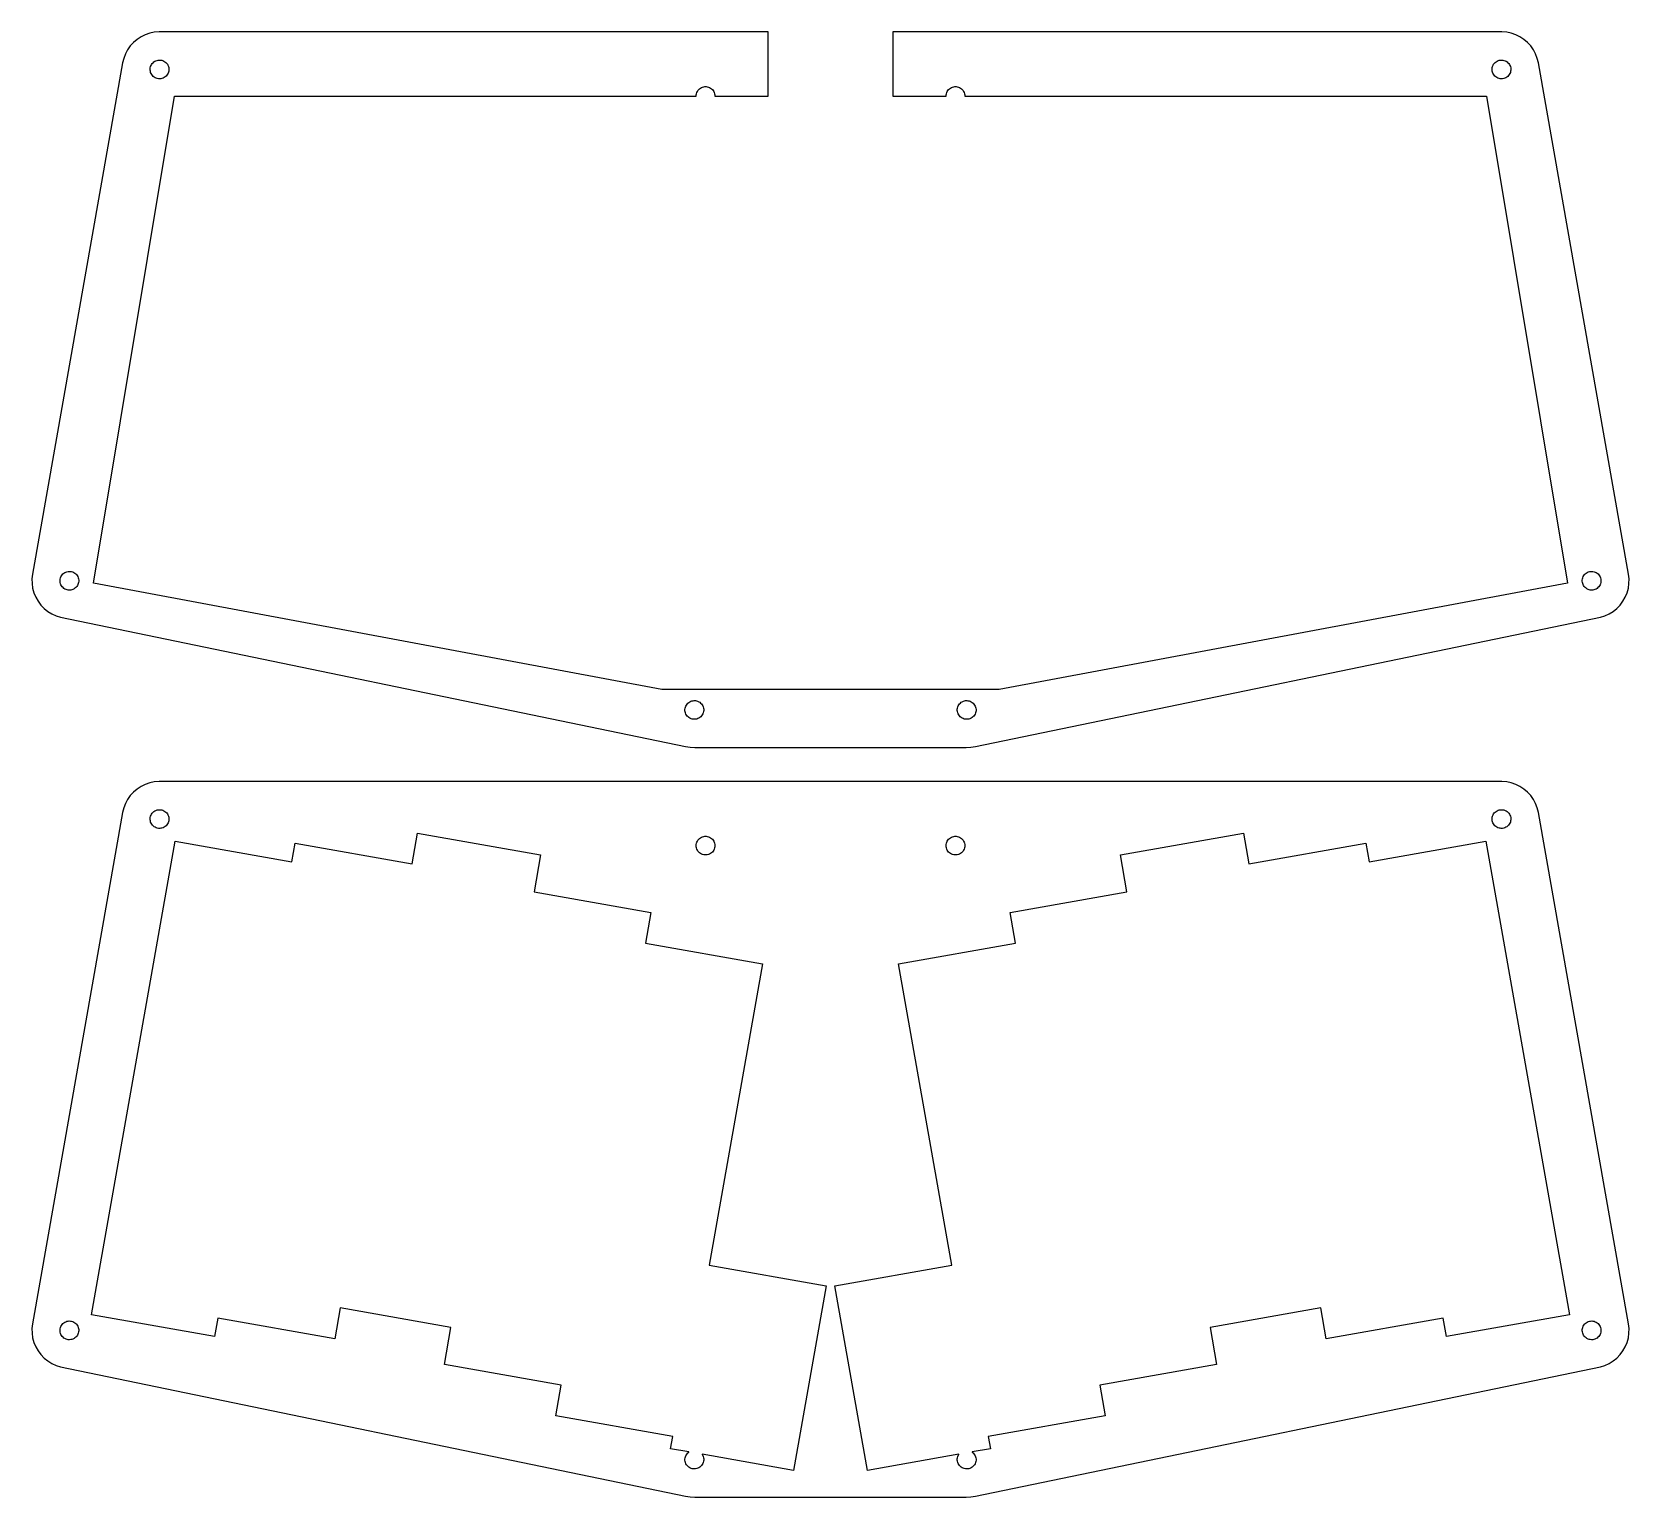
# Model space of a CAD drawing. Header units: metres. Extents: x -138 to 408, y -75 to 228.
# Drawn here: x 152.2 to 407.8, y -6.3 to 228.3 of the extents above; entities that cross this region are included whole.
import ezdxf

# ---------------------------------------------------------------- set-up
doc = ezdxf.new("R2010")
doc.units = ezdxf.units.M

msp = doc.modelspace()

# ---------------------------------------------------------------- linework, layer by layer
for p, q in [((170.308, 227.803), (169.63, 227.473)), ((171.021, 228.046), (170.308, 227.803)), ((171.759, 228.198), (171.021, 228.046)), ((172.51, 228.256), (171.759, 228.198)), ((270, 228.256), (172.51, 228.256)), ((270, 218), (270, 228.256)), ((387.49, 228.256), (290, 228.256)), ((290, 228.256), (290, 218)), ((388.241, 228.198), (387.49, 228.256)), ((388.979, 228.046), (388.241, 228.198)), ((389.692, 227.803), (388.979, 228.046)), ((390.37, 227.473), (389.692, 227.803)), ((167.484, 225.4), (167.13, 224.735)), ((167.918, 226.016), (167.484, 225.4)), ((168.426, 226.572), (167.918, 226.016)), ((169, 227.061), (168.426, 226.572)), ((169.63, 227.473), (169, 227.061)), ((391, 227.061), (390.37, 227.473)), ((391.574, 226.572), (391, 227.061)), ((392.082, 226.016), (391.574, 226.572)), ((392.516, 225.4), (392.082, 226.016)), ((392.87, 224.735), (392.516, 225.4)), ((166.685, 223.298), (152.253, 141.447)), ((166.862, 224.03), (166.685, 223.298)), ((167.13, 224.735), (166.862, 224.03)), ((171.096, 222.329), (171.117, 222.517)), ((171.117, 222.517), (171.161, 222.7)), ((171.161, 222.7), (171.228, 222.876)), ((171.228, 222.876), (171.316, 223.042)), ((171.316, 223.042), (171.425, 223.196)), ((171.425, 223.196), (171.552, 223.335)), ((171.552, 223.335), (171.696, 223.457)), ((171.696, 223.457), (171.853, 223.56)), ((171.853, 223.56), (172.022, 223.643)), ((172.022, 223.643), (172.201, 223.704)), ((172.201, 223.704), (172.385, 223.742)), ((172.385, 223.742), (172.573, 223.756)), ((172.573, 223.756), (172.761, 223.747)), ((172.761, 223.747), (172.947, 223.714)), ((172.947, 223.714), (173.127, 223.658)), ((173.127, 223.658), (173.298, 223.581)), ((173.298, 223.581), (173.459, 223.482)), ((173.459, 223.482), (173.606, 223.364)), ((173.606, 223.364), (173.736, 223.228)), ((173.736, 223.228), (173.849, 223.077)), ((173.849, 223.077), (173.942, 222.914)), ((173.942, 222.914), (174.014, 222.74)), ((174.014, 222.74), (174.063, 222.558)), ((174.063, 222.558), (174.09, 222.371)), ((385.91, 222.371), (385.937, 222.558)), ((385.937, 222.558), (385.986, 222.74)), ((385.986, 222.74), (386.058, 222.914)), ((386.058, 222.914), (386.151, 223.077)), ((386.151, 223.077), (386.264, 223.228)), ((386.264, 223.228), (386.394, 223.364)), ((386.394, 223.364), (386.541, 223.482)), ((386.541, 223.482), (386.702, 223.581)), ((386.702, 223.581), (386.873, 223.658)), ((386.873, 223.658), (387.053, 223.714)), ((387.053, 223.714), (387.239, 223.747)), ((387.239, 223.747), (387.427, 223.756)), ((387.427, 223.756), (387.615, 223.742)), ((387.615, 223.742), (387.799, 223.704)), ((387.799, 223.704), (387.978, 223.643)), ((387.978, 223.643), (388.147, 223.56)), ((388.147, 223.56), (388.304, 223.457)), ((388.304, 223.457), (388.448, 223.335)), ((388.448, 223.335), (388.575, 223.196)), ((388.575, 223.196), (388.684, 223.042)), ((388.684, 223.042), (388.772, 222.876)), ((388.772, 222.876), (388.839, 222.7)), ((388.839, 222.7), (388.883, 222.517)), ((388.883, 222.517), (388.904, 222.329)), ((393.138, 224.03), (392.87, 224.735)), ((393.315, 223.298), (393.138, 224.03)), ((407.747, 141.447), (393.315, 223.298)), ((171.099, 222.141), (171.096, 222.329)), ((171.125, 221.955), (171.099, 222.141)), ((171.174, 221.773), (171.125, 221.955)), ((171.246, 221.599), (171.174, 221.773)), ((171.339, 221.435), (171.246, 221.599)), ((171.452, 221.284), (171.339, 221.435)), ((171.583, 221.148), (171.452, 221.284)), ((171.729, 221.03), (171.583, 221.148)), ((171.89, 220.932), (171.729, 221.03)), ((172.061, 220.854), (171.89, 220.932)), ((172.241, 220.798), (172.061, 220.854)), ((172.427, 220.766), (172.241, 220.798)), ((172.615, 220.756), (172.427, 220.766)), ((172.803, 220.771), (172.615, 220.756)), ((172.987, 220.809), (172.803, 220.771)), ((173.166, 220.869), (172.987, 220.809)), ((173.335, 220.952), (173.166, 220.869)), ((173.493, 221.055), (173.335, 220.952)), ((173.636, 221.177), (173.493, 221.055)), ((173.763, 221.316), (173.636, 221.177)), ((173.872, 221.47), (173.763, 221.316)), ((173.96, 221.637), (173.872, 221.47)), ((174.027, 221.813), (173.96, 221.637)), ((174.071, 221.996), (174.027, 221.813)), ((174.092, 222.183), (174.071, 221.996)), ((174.09, 222.371), (174.092, 222.183)), ((385.908, 222.183), (385.91, 222.371)), ((385.929, 221.996), (385.908, 222.183)), ((385.973, 221.813), (385.929, 221.996)), ((386.04, 221.637), (385.973, 221.813)), ((386.128, 221.47), (386.04, 221.637)), ((386.237, 221.316), (386.128, 221.47)), ((386.364, 221.177), (386.237, 221.316)), ((386.507, 221.055), (386.364, 221.177)), ((386.665, 220.952), (386.507, 221.055)), ((386.834, 220.869), (386.665, 220.952)), ((387.013, 220.809), (386.834, 220.869)), ((387.197, 220.771), (387.013, 220.809)), ((387.385, 220.756), (387.197, 220.771)), ((387.573, 220.766), (387.385, 220.756)), ((387.759, 220.798), (387.573, 220.766)), ((387.939, 220.854), (387.759, 220.798)), ((388.11, 220.932), (387.939, 220.854)), ((388.271, 221.03), (388.11, 220.932)), ((388.417, 221.148), (388.271, 221.03)), ((388.548, 221.284), (388.417, 221.148)), ((388.661, 221.435), (388.548, 221.284)), ((388.754, 221.599), (388.661, 221.435)), ((388.826, 221.773), (388.754, 221.599)), ((388.875, 221.955), (388.826, 221.773)), ((388.901, 222.141), (388.875, 221.955)), ((388.904, 222.329), (388.901, 222.141)), ((162, 140), (175, 218)), ((175, 218), (258.5, 218)), ((258.5, 218), (258.512, 218.188)), ((258.512, 218.188), (258.547, 218.373)), ((258.547, 218.373), (258.605, 218.552)), ((258.605, 218.552), (258.686, 218.723)), ((258.686, 218.723), (258.786, 218.882)), ((258.786, 218.882), (258.907, 219.027)), ((258.907, 219.027), (259.044, 219.156)), ((259.044, 219.156), (259.196, 219.266)), ((259.196, 219.266), (259.361, 219.357)), ((259.361, 219.357), (259.536, 219.427)), ((259.536, 219.427), (259.719, 219.473)), ((259.719, 219.473), (259.906, 219.497)), ((259.906, 219.497), (260.094, 219.497)), ((260.094, 219.497), (260.281, 219.473)), ((260.281, 219.473), (260.464, 219.427)), ((260.464, 219.427), (260.639, 219.357)), ((260.639, 219.357), (260.804, 219.266)), ((260.804, 219.266), (260.956, 219.156)), ((260.956, 219.156), (261.093, 219.027)), ((261.093, 219.027), (261.214, 218.882)), ((261.214, 218.882), (261.314, 218.723)), ((261.314, 218.723), (261.395, 218.552)), ((261.395, 218.552), (261.453, 218.373)), ((261.453, 218.373), (261.488, 218.188)), ((261.488, 218.188), (261.5, 218)), ((261.5, 218), (270, 218)), ((290, 218), (298.5, 218)), ((298.5, 218), (298.512, 218.188)), ((298.512, 218.188), (298.547, 218.373)), ((298.547, 218.373), (298.605, 218.552)), ((298.605, 218.552), (298.686, 218.723)), ((298.686, 218.723), (298.786, 218.882)), ((298.786, 218.882), (298.907, 219.027)), ((298.907, 219.027), (299.044, 219.156)), ((299.044, 219.156), (299.196, 219.266)), ((299.196, 219.266), (299.361, 219.357)), ((299.361, 219.357), (299.536, 219.427)), ((299.536, 219.427), (299.719, 219.473)), ((299.719, 219.473), (299.906, 219.497)), ((299.906, 219.497), (300.094, 219.497)), ((300.094, 219.497), (300.281, 219.473)), ((300.281, 219.473), (300.464, 219.427)), ((300.464, 219.427), (300.639, 219.357)), ((300.639, 219.357), (300.804, 219.266)), ((300.804, 219.266), (300.956, 219.156)), ((300.956, 219.156), (301.093, 219.027)), ((301.093, 219.027), (301.214, 218.882)), ((301.214, 218.882), (301.314, 218.723)), ((301.314, 218.723), (301.395, 218.552)), ((301.395, 218.552), (301.453, 218.373)), ((301.453, 218.373), (301.488, 218.188)), ((301.488, 218.188), (301.5, 218)), ((301.5, 218), (385, 218)), ((385, 218), (398, 140)), ((152.253, 141.447), (152.169, 140.698)), ((152.169, 140.698), (152.179, 139.945)), ((156.663, 140.478), (156.684, 140.665)), ((156.684, 140.665), (156.729, 140.848)), ((156.729, 140.848), (156.795, 141.025)), ((156.795, 141.025), (156.884, 141.191)), ((156.884, 141.191), (156.993, 141.345)), ((156.993, 141.345), (157.12, 141.484)), ((157.12, 141.484), (157.263, 141.606)), ((157.263, 141.606), (157.421, 141.709)), ((157.421, 141.709), (157.59, 141.792)), ((157.59, 141.792), (157.768, 141.852)), ((157.768, 141.852), (157.953, 141.89)), ((157.953, 141.89), (158.141, 141.905)), ((158.141, 141.905), (158.329, 141.896)), ((158.329, 141.896), (158.514, 141.863)), ((158.514, 141.863), (158.694, 141.807)), ((158.694, 141.807), (158.866, 141.729)), ((158.866, 141.729), (159.026, 141.631)), ((159.026, 141.631), (159.173, 141.513)), ((159.173, 141.513), (159.304, 141.377)), ((159.304, 141.377), (159.417, 141.226)), ((159.417, 141.226), (159.51, 141.062)), ((159.51, 141.062), (159.581, 140.888)), ((159.581, 140.888), (159.631, 140.707)), ((159.631, 140.707), (159.657, 140.52)), ((400.343, 140.52), (400.369, 140.707)), ((400.369, 140.707), (400.419, 140.888)), ((400.419, 140.888), (400.49, 141.062)), ((400.49, 141.062), (400.583, 141.226)), ((400.583, 141.226), (400.696, 141.377)), ((400.696, 141.377), (400.827, 141.513)), ((400.827, 141.513), (400.974, 141.631)), ((400.974, 141.631), (401.134, 141.729)), ((401.134, 141.729), (401.306, 141.807)), ((401.306, 141.807), (401.486, 141.863)), ((401.486, 141.863), (401.671, 141.896)), ((401.671, 141.896), (401.859, 141.905)), ((401.859, 141.905), (402.047, 141.89)), ((402.047, 141.89), (402.232, 141.852)), ((402.232, 141.852), (402.41, 141.792)), ((402.41, 141.792), (402.579, 141.709)), ((402.579, 141.709), (402.737, 141.606)), ((402.737, 141.606), (402.88, 141.484)), ((402.88, 141.484), (403.007, 141.345)), ((403.007, 141.345), (403.116, 141.191)), ((403.116, 141.191), (403.205, 141.025)), ((403.205, 141.025), (403.271, 140.848)), ((403.271, 140.848), (403.316, 140.665)), ((403.316, 140.665), (403.337, 140.478)), ((407.831, 140.698), (407.747, 141.447)), ((407.821, 139.945), (407.831, 140.698)), ((152.179, 139.945), (152.284, 139.198)), ((152.284, 139.198), (152.482, 138.471)), ((152.482, 138.471), (152.769, 137.775)), ((156.666, 140.29), (156.663, 140.478)), ((156.692, 140.103), (156.666, 140.29)), ((156.742, 139.922), (156.692, 140.103)), ((156.813, 139.747), (156.742, 139.922)), ((156.906, 139.584), (156.813, 139.747)), ((157.019, 139.433), (156.906, 139.584)), ((157.15, 139.297), (157.019, 139.433)), ((157.297, 139.179), (157.15, 139.297)), ((157.457, 139.08), (157.297, 139.179)), ((157.629, 139.003), (157.457, 139.08)), ((157.809, 138.947), (157.629, 139.003)), ((157.994, 138.914), (157.809, 138.947)), ((158.182, 138.905), (157.994, 138.914)), ((158.37, 138.92), (158.182, 138.905)), ((158.555, 138.957), (158.37, 138.92)), ((158.733, 139.018), (158.555, 138.957)), ((158.902, 139.101), (158.733, 139.018)), ((159.06, 139.204), (158.902, 139.101)), ((159.204, 139.326), (159.06, 139.204)), ((159.331, 139.465), (159.204, 139.326)), ((159.439, 139.619), (159.331, 139.465)), ((159.528, 139.785), (159.439, 139.619)), ((159.594, 139.961), (159.528, 139.785)), ((159.639, 140.144), (159.594, 139.961)), ((159.66, 140.332), (159.639, 140.144)), ((159.657, 140.52), (159.66, 140.332)), ((253, 123), (162, 140)), ((398, 140), (307, 123)), ((400.34, 140.332), (400.343, 140.52)), ((400.361, 140.144), (400.34, 140.332)), ((400.406, 139.961), (400.361, 140.144)), ((400.472, 139.785), (400.406, 139.961)), ((400.561, 139.619), (400.472, 139.785)), ((400.669, 139.465), (400.561, 139.619)), ((400.796, 139.326), (400.669, 139.465)), ((400.94, 139.204), (400.796, 139.326)), ((401.098, 139.101), (400.94, 139.204)), ((401.267, 139.018), (401.098, 139.101)), ((401.445, 138.957), (401.267, 139.018)), ((401.63, 138.92), (401.445, 138.957)), ((401.818, 138.905), (401.63, 138.92)), ((402.006, 138.914), (401.818, 138.905)), ((402.191, 138.947), (402.006, 138.914)), ((402.371, 139.003), (402.191, 138.947)), ((402.543, 139.08), (402.371, 139.003)), ((402.703, 139.179), (402.543, 139.08)), ((402.85, 139.297), (402.703, 139.179)), ((402.981, 139.433), (402.85, 139.297)), ((403.094, 139.584), (402.981, 139.433)), ((403.187, 139.747), (403.094, 139.584)), ((403.258, 139.922), (403.187, 139.747)), ((403.308, 140.103), (403.258, 139.922)), ((403.334, 140.29), (403.308, 140.103)), ((403.337, 140.478), (403.334, 140.29)), ((407.231, 137.775), (407.518, 138.471)), ((407.518, 138.471), (407.716, 139.198)), ((407.716, 139.198), (407.821, 139.945)), ((152.769, 137.775), (153.141, 137.12)), ((153.141, 137.12), (153.592, 136.516)), ((153.592, 136.516), (154.116, 135.974)), ((154.116, 135.974), (154.703, 135.502)), ((154.703, 135.502), (155.345, 135.107)), ((404.655, 135.107), (405.297, 135.502)), ((405.297, 135.502), (405.884, 135.974)), ((405.884, 135.974), (406.408, 136.516)), ((406.408, 136.516), (406.859, 137.12)), ((406.859, 137.12), (407.231, 137.775)), ((155.345, 135.107), (156.031, 134.796)), ((156.031, 134.796), (156.751, 134.573)), ((156.751, 134.573), (256.792, 113.887)), ((303.208, 113.887), (403.249, 134.573)), ((403.249, 134.573), (403.969, 134.796)), ((403.969, 134.796), (404.655, 135.107)), ((307, 123), (253, 123)), ((256.726, 119.979), (256.77, 120.162)), ((256.77, 120.162), (256.837, 120.338)), ((256.837, 120.338), (256.926, 120.505)), ((256.926, 120.505), (257.034, 120.658)), ((257.034, 120.658), (257.161, 120.798)), ((257.161, 120.798), (257.305, 120.92)), ((257.305, 120.92), (257.462, 121.023)), ((257.462, 121.023), (257.632, 121.105)), ((257.632, 121.105), (257.81, 121.166)), ((257.81, 121.166), (257.994, 121.204)), ((257.994, 121.204), (258.182, 121.218)), ((258.182, 121.218), (258.37, 121.209)), ((258.37, 121.209), (258.556, 121.177)), ((258.556, 121.177), (258.736, 121.121)), ((258.736, 121.121), (258.907, 121.043)), ((258.907, 121.043), (259.068, 120.944)), ((259.068, 120.944), (259.215, 120.826)), ((259.215, 120.826), (259.345, 120.691)), ((259.345, 120.691), (259.458, 120.54)), ((259.458, 120.54), (259.551, 120.376)), ((259.551, 120.376), (259.623, 120.202)), ((259.623, 120.202), (259.673, 120.02)), ((300.327, 120.02), (300.377, 120.202)), ((300.377, 120.202), (300.449, 120.376)), ((300.449, 120.376), (300.542, 120.54)), ((300.542, 120.54), (300.655, 120.691)), ((300.655, 120.691), (300.785, 120.826)), ((300.785, 120.826), (300.932, 120.944)), ((300.932, 120.944), (301.093, 121.043)), ((301.093, 121.043), (301.264, 121.121)), ((301.264, 121.121), (301.444, 121.177)), ((301.444, 121.177), (301.63, 121.209)), ((301.63, 121.209), (301.818, 121.218)), ((301.818, 121.218), (302.006, 121.204)), ((302.006, 121.204), (302.19, 121.166)), ((302.19, 121.166), (302.368, 121.105)), ((302.368, 121.105), (302.538, 121.023)), ((302.538, 121.023), (302.695, 120.92)), ((302.695, 120.92), (302.839, 120.798)), ((302.839, 120.798), (302.966, 120.658)), ((302.966, 120.658), (303.074, 120.505)), ((303.074, 120.505), (303.163, 120.338)), ((303.163, 120.338), (303.23, 120.162)), ((303.23, 120.162), (303.274, 119.979)), ((256.705, 119.792), (256.726, 119.979)), ((256.708, 119.604), (256.705, 119.792)), ((256.734, 119.417), (256.708, 119.604)), ((256.783, 119.235), (256.734, 119.417)), ((256.855, 119.061), (256.783, 119.235)), ((256.948, 118.897), (256.855, 119.061)), ((257.061, 118.746), (256.948, 118.897)), ((257.192, 118.611), (257.061, 118.746)), ((257.339, 118.493), (257.192, 118.611)), ((257.499, 118.394), (257.339, 118.493)), ((257.671, 118.316), (257.499, 118.394)), ((257.85, 118.261), (257.671, 118.316)), ((258.036, 118.228), (257.85, 118.261)), ((258.224, 118.219), (258.036, 118.228)), ((258.412, 118.233), (258.224, 118.219)), ((258.596, 118.271), (258.412, 118.233)), ((258.775, 118.332), (258.596, 118.271)), ((258.944, 118.414), (258.775, 118.332)), ((259.102, 118.518), (258.944, 118.414)), ((259.245, 118.64), (259.102, 118.518)), ((259.372, 118.779), (259.245, 118.64)), ((259.481, 118.933), (259.372, 118.779)), ((259.569, 119.099), (259.481, 118.933)), ((259.636, 119.275), (259.569, 119.099)), ((259.68, 119.458), (259.636, 119.275)), ((259.673, 120.02), (259.699, 119.834)), ((259.701, 119.645), (259.68, 119.458)), ((259.699, 119.834), (259.701, 119.645)), ((300.299, 119.645), (300.301, 119.834)), ((300.32, 119.458), (300.299, 119.645)), ((300.301, 119.834), (300.327, 120.02)), ((300.364, 119.275), (300.32, 119.458)), ((300.431, 119.099), (300.364, 119.275)), ((300.519, 118.933), (300.431, 119.099)), ((300.628, 118.779), (300.519, 118.933)), ((300.755, 118.64), (300.628, 118.779)), ((300.898, 118.518), (300.755, 118.64)), ((301.056, 118.414), (300.898, 118.518)), ((301.225, 118.332), (301.056, 118.414)), ((301.404, 118.271), (301.225, 118.332)), ((301.588, 118.233), (301.404, 118.271)), ((301.776, 118.219), (301.588, 118.233)), ((301.964, 118.228), (301.776, 118.219)), ((302.15, 118.261), (301.964, 118.228)), ((302.329, 118.316), (302.15, 118.261)), ((302.501, 118.394), (302.329, 118.316)), ((302.661, 118.493), (302.501, 118.394)), ((302.808, 118.611), (302.661, 118.493)), ((302.939, 118.746), (302.808, 118.611)), ((303.052, 118.897), (302.939, 118.746)), ((303.145, 119.061), (303.052, 118.897)), ((303.217, 119.235), (303.145, 119.061)), ((303.266, 119.417), (303.217, 119.235)), ((303.292, 119.604), (303.266, 119.417)), ((303.274, 119.979), (303.295, 119.792)), ((303.295, 119.792), (303.292, 119.604)), ((256.792, 113.887), (257.534, 113.756)), ((257.534, 113.756), (258.287, 113.719)), ((258.287, 113.719), (301.713, 113.719)), ((301.713, 113.719), (302.466, 113.756)), ((302.466, 113.756), (303.208, 113.887)), ((169.63, 107.473), (169, 107.061)), ((170.308, 107.803), (169.63, 107.473)), ((171.021, 108.046), (170.308, 107.803)), ((171.759, 108.198), (171.021, 108.046)), ((172.51, 108.256), (171.759, 108.198)), ((387.49, 108.256), (172.51, 108.256)), ((388.241, 108.198), (387.49, 108.256)), ((388.979, 108.046), (388.241, 108.198)), ((389.692, 107.803), (388.979, 108.046)), ((390.37, 107.473), (389.692, 107.803)), ((391, 107.061), (390.37, 107.473)), ((167.484, 105.4), (167.13, 104.735)), ((167.918, 106.016), (167.484, 105.4)), ((168.426, 106.572), (167.918, 106.016)), ((169, 107.061), (168.426, 106.572)), ((391.574, 106.572), (391, 107.061)), ((392.082, 106.016), (391.574, 106.572)), ((392.516, 105.4), (392.082, 106.016)), ((392.87, 104.735), (392.516, 105.4)), ((166.685, 103.298), (152.253, 21.4468)), ((166.862, 104.03), (166.685, 103.298)), ((167.13, 104.735), (166.862, 104.03)), ((171.096, 102.329), (171.117, 102.517)), ((171.099, 102.141), (171.096, 102.329)), ((171.117, 102.517), (171.161, 102.7)), ((171.161, 102.7), (171.228, 102.876)), ((171.228, 102.876), (171.316, 103.042)), ((171.316, 103.042), (171.425, 103.196)), ((171.425, 103.196), (171.552, 103.335)), ((171.552, 103.335), (171.696, 103.457)), ((171.696, 103.457), (171.853, 103.56)), ((171.853, 103.56), (172.022, 103.643)), ((172.022, 103.643), (172.201, 103.704)), ((172.201, 103.704), (172.385, 103.742)), ((172.385, 103.742), (172.573, 103.756)), ((172.573, 103.756), (172.761, 103.747)), ((172.761, 103.747), (172.947, 103.714)), ((172.947, 103.714), (173.127, 103.658)), ((173.127, 103.658), (173.298, 103.581)), ((173.298, 103.581), (173.459, 103.482)), ((173.459, 103.482), (173.606, 103.364)), ((173.606, 103.364), (173.736, 103.228)), ((173.736, 103.228), (173.849, 103.077)), ((173.849, 103.077), (173.942, 102.914)), ((173.942, 102.914), (174.014, 102.74)), ((174.014, 102.74), (174.063, 102.558)), ((174.063, 102.558), (174.09, 102.371)), ((174.09, 102.371), (174.092, 102.183)), ((385.908, 102.183), (385.91, 102.371)), ((385.91, 102.371), (385.937, 102.558)), ((385.937, 102.558), (385.986, 102.74)), ((385.986, 102.74), (386.058, 102.914)), ((386.058, 102.914), (386.151, 103.077)), ((386.151, 103.077), (386.264, 103.228)), ((386.264, 103.228), (386.394, 103.364)), ((386.394, 103.364), (386.541, 103.482)), ((386.541, 103.482), (386.702, 103.581)), ((386.702, 103.581), (386.873, 103.658)), ((386.873, 103.658), (387.053, 103.714)), ((387.053, 103.714), (387.239, 103.747)), ((387.239, 103.747), (387.427, 103.756)), ((387.427, 103.756), (387.615, 103.742)), ((387.615, 103.742), (387.799, 103.704)), ((387.799, 103.704), (387.978, 103.643)), ((387.978, 103.643), (388.147, 103.56)), ((388.147, 103.56), (388.304, 103.457)), ((388.304, 103.457), (388.448, 103.335)), ((388.448, 103.335), (388.575, 103.196)), ((388.575, 103.196), (388.684, 103.042)), ((388.684, 103.042), (388.772, 102.876)), ((388.772, 102.876), (388.839, 102.7)), ((388.839, 102.7), (388.883, 102.517)), ((388.883, 102.517), (388.904, 102.329)), ((388.904, 102.329), (388.901, 102.141)), ((393.138, 104.03), (392.87, 104.735)), ((393.315, 103.298), (393.138, 104.03)), ((407.747, 21.4468), (393.315, 103.298)), ((171.125, 101.955), (171.099, 102.141)), ((171.174, 101.773), (171.125, 101.955)), ((171.246, 101.599), (171.174, 101.773)), ((171.339, 101.435), (171.246, 101.599)), ((171.452, 101.284), (171.339, 101.435)), ((171.583, 101.148), (171.452, 101.284)), ((171.729, 101.03), (171.583, 101.148)), ((171.89, 100.932), (171.729, 101.03)), ((172.061, 100.854), (171.89, 100.932)), ((172.241, 100.798), (172.061, 100.854)), ((172.427, 100.766), (172.241, 100.798)), ((172.615, 100.756), (172.427, 100.766)), ((172.803, 100.771), (172.615, 100.756)), ((172.987, 100.809), (172.803, 100.771)), ((173.166, 100.869), (172.987, 100.809)), ((173.335, 100.952), (173.166, 100.869)), ((173.493, 101.055), (173.335, 100.952)), ((173.636, 101.177), (173.493, 101.055)), ((173.763, 101.316), (173.636, 101.177)), ((173.872, 101.47), (173.763, 101.316)), ((173.96, 101.637), (173.872, 101.47)), ((174.027, 101.813), (173.96, 101.637)), ((174.071, 101.996), (174.027, 101.813)), ((174.092, 102.183), (174.071, 101.996)), ((213.017, 95.0706), (213.886, 99.9946)), ((213.886, 99.9946), (233.582, 96.5217)), ((326.418, 96.5217), (346.114, 99.9946)), ((346.114, 99.9946), (346.983, 95.0706)), ((385.929, 101.996), (385.908, 102.183)), ((385.973, 101.813), (385.929, 101.996)), ((386.04, 101.637), (385.973, 101.813)), ((386.128, 101.47), (386.04, 101.637)), ((386.237, 101.316), (386.128, 101.47)), ((386.364, 101.177), (386.237, 101.316)), ((386.507, 101.055), (386.364, 101.177)), ((386.665, 100.952), (386.507, 101.055)), ((386.834, 100.869), (386.665, 100.952)), ((387.013, 100.809), (386.834, 100.869)), ((387.197, 100.771), (387.013, 100.809)), ((387.385, 100.756), (387.197, 100.771)), ((387.573, 100.766), (387.385, 100.756)), ((387.759, 100.798), (387.573, 100.766)), ((387.939, 100.854), (387.759, 100.798)), ((388.11, 100.932), (387.939, 100.854)), ((388.271, 101.03), (388.11, 100.932)), ((388.417, 101.148), (388.271, 101.03)), ((388.548, 101.284), (388.417, 101.148)), ((388.661, 101.435), (388.548, 101.284)), ((388.754, 101.599), (388.661, 101.435)), ((388.826, 101.773), (388.754, 101.599)), ((388.875, 101.955), (388.826, 101.773)), ((388.901, 102.141), (388.875, 101.955)), ((161.703, 22.8846), (175.074, 98.7148)), ((175.074, 98.7148), (193.785, 95.4155)), ((193.785, 95.4155), (194.306, 98.3699)), ((194.306, 98.3699), (213.017, 95.0706)), ((258.5, 98), (258.512, 98.188)), ((258.512, 97.812), (258.5, 98)), ((258.512, 98.188), (258.547, 98.373)), ((258.547, 97.627), (258.512, 97.812)), ((258.547, 98.373), (258.605, 98.5522)), ((258.605, 97.4478), (258.547, 97.627)), ((258.605, 98.5522), (258.686, 98.7226)), ((258.686, 97.2774), (258.605, 97.4478)), ((258.686, 98.7226), (258.786, 98.8817)), ((258.786, 97.1183), (258.686, 97.2774)), ((258.786, 98.8817), (258.907, 99.0268)), ((258.907, 99.0268), (259.044, 99.1558)), ((259.044, 99.1558), (259.196, 99.2665)), ((259.196, 99.2665), (259.361, 99.3572)), ((259.361, 99.3572), (259.536, 99.4266)), ((259.536, 99.4266), (259.719, 99.4734)), ((259.719, 99.4734), (259.906, 99.497)), ((259.906, 99.497), (260.094, 99.497)), ((260.094, 99.497), (260.281, 99.4734)), ((260.281, 99.4734), (260.464, 99.4266)), ((260.464, 99.4266), (260.639, 99.3572)), ((260.639, 99.3572), (260.804, 99.2665)), ((260.804, 99.2665), (260.956, 99.1558)), ((260.956, 99.1558), (261.093, 99.0268)), ((261.093, 99.0268), (261.214, 98.8817)), ((261.214, 98.8817), (261.314, 98.7226)), ((261.314, 97.2774), (261.214, 97.1183)), ((261.314, 98.7226), (261.395, 98.5522)), ((261.395, 97.4478), (261.314, 97.2774)), ((261.395, 98.5522), (261.453, 98.373)), ((261.453, 97.627), (261.395, 97.4478)), ((261.453, 98.373), (261.488, 98.188)), ((261.488, 97.812), (261.453, 97.627)), ((261.488, 98.188), (261.5, 98)), ((261.5, 98), (261.488, 97.812)), ((298.5, 98), (298.512, 98.188)), ((298.512, 97.812), (298.5, 98)), ((298.512, 98.188), (298.547, 98.373)), ((298.547, 97.627), (298.512, 97.812)), ((298.547, 98.373), (298.605, 98.5522)), ((298.605, 97.4478), (298.547, 97.627)), ((298.605, 98.5522), (298.686, 98.7226)), ((298.686, 97.2774), (298.605, 97.4478)), ((298.686, 98.7226), (298.786, 98.8817)), ((298.786, 97.1183), (298.686, 97.2774)), ((298.786, 98.8817), (298.907, 99.0268)), ((298.907, 99.0268), (299.044, 99.1558)), ((299.044, 99.1558), (299.196, 99.2665)), ((299.196, 99.2665), (299.361, 99.3572)), ((299.361, 99.3572), (299.536, 99.4266)), ((299.536, 99.4266), (299.719, 99.4734)), ((299.719, 99.4734), (299.906, 99.497)), ((299.906, 99.497), (300.094, 99.497)), ((300.094, 99.497), (300.281, 99.4734)), ((300.281, 99.4734), (300.464, 99.4266)), ((300.464, 99.4266), (300.639, 99.3572)), ((300.639, 99.3572), (300.804, 99.2665)), ((300.804, 99.2665), (300.956, 99.1558)), ((300.956, 99.1558), (301.093, 99.0268)), ((301.093, 99.0268), (301.214, 98.8817)), ((301.214, 98.8817), (301.314, 98.7226)), ((301.314, 97.2774), (301.214, 97.1183)), ((301.314, 98.7226), (301.395, 98.5522)), ((301.395, 97.4478), (301.314, 97.2774)), ((301.395, 98.5522), (301.453, 98.373)), ((301.453, 97.627), (301.395, 97.4478)), ((301.453, 98.373), (301.488, 98.188)), ((301.488, 97.812), (301.453, 97.627)), ((301.488, 98.188), (301.5, 98)), ((301.5, 98), (301.488, 97.812)), ((346.983, 95.0706), (365.694, 98.3699)), ((365.694, 98.3699), (366.215, 95.4155)), ((366.215, 95.4155), (384.926, 98.7148)), ((384.926, 98.7148), (398.297, 22.8846)), ((233.582, 96.5217), (232.54, 90.6128)), ((258.907, 96.9732), (258.786, 97.1183)), ((259.044, 96.8442), (258.907, 96.9732)), ((259.196, 96.7335), (259.044, 96.8442)), ((259.361, 96.6427), (259.196, 96.7335)), ((259.536, 96.5734), (259.361, 96.6427)), ((259.719, 96.5266), (259.536, 96.5734)), ((259.906, 96.5029), (259.719, 96.5266)), ((260.094, 96.5029), (259.906, 96.5029)), ((260.281, 96.5266), (260.094, 96.5029)), ((260.464, 96.5734), (260.281, 96.5266)), ((260.639, 96.6427), (260.464, 96.5734)), ((260.804, 96.7335), (260.639, 96.6427)), ((260.956, 96.8442), (260.804, 96.7335)), ((261.093, 96.9732), (260.956, 96.8442)), ((261.214, 97.1183), (261.093, 96.9732)), ((298.907, 96.9732), (298.786, 97.1183)), ((299.044, 96.8442), (298.907, 96.9732)), ((299.196, 96.7335), (299.044, 96.8442)), ((299.361, 96.6427), (299.196, 96.7335)), ((299.536, 96.5734), (299.361, 96.6427)), ((299.719, 96.5266), (299.536, 96.5734)), ((299.906, 96.5029), (299.719, 96.5266)), ((300.094, 96.5029), (299.906, 96.5029)), ((300.281, 96.5266), (300.094, 96.5029)), ((300.464, 96.5734), (300.281, 96.5266)), ((300.639, 96.6427), (300.464, 96.5734)), ((300.804, 96.7335), (300.639, 96.6427)), ((300.956, 96.8442), (300.804, 96.7335)), ((301.093, 96.9732), (300.956, 96.8442)), ((301.214, 97.1183), (301.093, 96.9732)), ((327.46, 90.6128), (326.418, 96.5217)), ((232.54, 90.6128), (251.251, 87.3135)), ((308.749, 87.3135), (327.46, 90.6128)), ((251.251, 87.3135), (250.383, 82.3895)), ((309.617, 82.3895), (308.749, 87.3135)), ((250.383, 82.3895), (269.094, 79.0901)), ((290.906, 79.0901), (309.617, 82.3895)), ((269.094, 79.0901), (260.586, 30.8346)), ((299.414, 30.8346), (290.906, 79.0901)), ((260.586, 30.8346), (279.297, 27.5353)), ((280.703, 27.5353), (299.414, 30.8346)), ((279.297, 27.5353), (274.088, -2.00896)), ((285.912, -2.00896), (280.703, 27.5353)), ((201.5, 23.9908), (200.631, 19.0667)), ((219.226, 20.8651), (201.5, 23.9908)), ((358.5, 23.9908), (340.774, 20.8651)), ((359.369, 19.0667), (358.5, 23.9908)), ((152.253, 21.4468), (152.169, 20.698)), ((152.169, 20.698), (152.179, 19.9446)), ((156.663, 20.4782), (156.684, 20.6654)), ((156.666, 20.2898), (156.663, 20.4782)), ((156.684, 20.6654), (156.729, 20.8485)), ((156.729, 20.8485), (156.795, 21.0246)), ((156.795, 21.0246), (156.884, 21.1909)), ((156.884, 21.1909), (156.993, 21.3448)), ((156.993, 21.3448), (157.12, 21.4839)), ((157.12, 21.4839), (157.263, 21.606)), ((157.263, 21.606), (157.421, 21.7091)), ((157.421, 21.7091), (157.59, 21.7917)), ((157.59, 21.7917), (157.768, 21.8524)), ((157.768, 21.8524), (157.953, 21.8903)), ((157.953, 21.8903), (158.141, 21.9047)), ((158.141, 21.9047), (158.329, 21.8955)), ((158.329, 21.8955), (158.514, 21.8628)), ((158.514, 21.8628), (158.694, 21.8071)), ((158.694, 21.8071), (158.866, 21.7293)), ((158.866, 21.7293), (159.026, 21.6306)), ((159.026, 21.6306), (159.173, 21.5126)), ((159.173, 21.5126), (159.304, 21.3771)), ((159.304, 21.3771), (159.417, 21.2262)), ((159.417, 21.2262), (159.51, 21.0625)), ((159.51, 21.0625), (159.581, 20.8883)), ((159.581, 20.8883), (159.631, 20.7065)), ((159.631, 20.7065), (159.657, 20.52)), ((159.657, 20.52), (159.66, 20.3316)), ((181.399, 19.4116), (161.703, 22.8846)), ((181.92, 22.3661), (181.399, 19.4116)), ((200.631, 19.0667), (181.92, 22.3661)), ((218.184, 14.9563), (219.226, 20.8651)), ((340.774, 20.8651), (341.816, 14.9563)), ((378.08, 22.3661), (359.369, 19.0667)), ((378.601, 19.4116), (378.08, 22.3661)), ((398.297, 22.8846), (378.601, 19.4116)), ((400.34, 20.3316), (400.343, 20.52)), ((400.343, 20.52), (400.369, 20.7065)), ((400.369, 20.7065), (400.419, 20.8883)), ((400.419, 20.8883), (400.49, 21.0625)), ((400.49, 21.0625), (400.583, 21.2262)), ((400.583, 21.2262), (400.696, 21.3771)), ((400.696, 21.3771), (400.827, 21.5126)), ((400.827, 21.5126), (400.974, 21.6306)), ((400.974, 21.6306), (401.134, 21.7293)), ((401.134, 21.7293), (401.306, 21.8071)), ((401.306, 21.8071), (401.486, 21.8628)), ((401.486, 21.8628), (401.671, 21.8955)), ((401.671, 21.8955), (401.859, 21.9047)), ((401.859, 21.9047), (402.047, 21.8903)), ((402.047, 21.8903), (402.232, 21.8524)), ((402.232, 21.8524), (402.41, 21.7917)), ((402.41, 21.7917), (402.579, 21.7091)), ((402.579, 21.7091), (402.737, 21.606)), ((402.737, 21.606), (402.88, 21.4839)), ((402.88, 21.4839), (403.007, 21.3448)), ((403.007, 21.3448), (403.116, 21.1909)), ((403.116, 21.1909), (403.205, 21.0246)), ((403.205, 21.0246), (403.271, 20.8485)), ((403.271, 20.8485), (403.316, 20.6654)), ((403.316, 20.6654), (403.337, 20.4782)), ((403.337, 20.4782), (403.334, 20.2898)), ((407.831, 20.698), (407.747, 21.4468)), ((407.821, 19.9446), (407.831, 20.698)), ((152.179, 19.9446), (152.284, 19.1984)), ((152.284, 19.1984), (152.482, 18.4713)), ((152.482, 18.4713), (152.769, 17.7747)), ((156.692, 20.1033), (156.666, 20.2898)), ((156.742, 19.9215), (156.692, 20.1033)), ((156.813, 19.7474), (156.742, 19.9215)), ((156.906, 19.5836), (156.813, 19.7474)), ((157.019, 19.4327), (156.906, 19.5836)), ((157.15, 19.2972), (157.019, 19.4327)), ((157.297, 19.1792), (157.15, 19.2972)), ((157.457, 19.0805), (157.297, 19.1792)), ((157.629, 19.0027), (157.457, 19.0805)), ((157.809, 18.947), (157.629, 19.0027)), ((157.994, 18.9142), (157.809, 18.947)), ((158.182, 18.905), (157.994, 18.9142)), ((158.37, 18.9195), (158.182, 18.905)), ((158.555, 18.9574), (158.37, 18.9195)), ((158.733, 19.0181), (158.555, 18.9574)), ((158.902, 19.1007), (158.733, 19.0181)), ((159.06, 19.2038), (158.902, 19.1007)), ((159.204, 19.3259), (159.06, 19.2038)), ((159.331, 19.465), (159.204, 19.3259)), ((159.439, 19.6189), (159.331, 19.465)), ((159.528, 19.7852), (159.439, 19.6189)), ((159.594, 19.9613), (159.528, 19.7852)), ((159.639, 20.1444), (159.594, 19.9613)), ((159.66, 20.3316), (159.639, 20.1444)), ((400.361, 20.1444), (400.34, 20.3316)), ((400.406, 19.9613), (400.361, 20.1444)), ((400.472, 19.7852), (400.406, 19.9613)), ((400.561, 19.6189), (400.472, 19.7852)), ((400.669, 19.465), (400.561, 19.6189)), ((400.796, 19.3259), (400.669, 19.465)), ((400.94, 19.2038), (400.796, 19.3259)), ((401.098, 19.1007), (400.94, 19.2038)), ((401.267, 19.0181), (401.098, 19.1007)), ((401.445, 18.9574), (401.267, 19.0181)), ((401.63, 18.9195), (401.445, 18.9574)), ((401.818, 18.905), (401.63, 18.9195)), ((402.006, 18.9142), (401.818, 18.905)), ((402.191, 18.947), (402.006, 18.9142)), ((402.371, 19.0027), (402.191, 18.947)), ((402.543, 19.0805), (402.371, 19.0027)), ((402.703, 19.1792), (402.543, 19.0805)), ((402.85, 19.2972), (402.703, 19.1792)), ((402.981, 19.4327), (402.85, 19.2972)), ((403.094, 19.5836), (402.981, 19.4327)), ((403.187, 19.7474), (403.094, 19.5836)), ((403.258, 19.9215), (403.187, 19.7474)), ((403.308, 20.1033), (403.258, 19.9215)), ((403.334, 20.2898), (403.308, 20.1033)), ((407.231, 17.7747), (407.518, 18.4713)), ((407.518, 18.4713), (407.716, 19.1984)), ((407.716, 19.1984), (407.821, 19.9446)), ((152.769, 17.7747), (153.141, 17.1195)), ((153.141, 17.1195), (153.592, 16.5162)), ((153.592, 16.5162), (154.116, 15.9742)), ((154.116, 15.9742), (154.703, 15.502)), ((154.703, 15.502), (155.345, 15.1072)), ((404.655, 15.1072), (405.297, 15.502)), ((405.297, 15.502), (405.884, 15.9742)), ((405.884, 15.9742), (406.408, 16.5162)), ((406.408, 16.5162), (406.859, 17.1195)), ((406.859, 17.1195), (407.231, 17.7747)), ((155.345, 15.1072), (156.031, 14.7959)), ((156.031, 14.7959), (156.751, 14.5731)), ((156.751, 14.5731), (256.792, -6.11317)), ((236.896, 11.657), (218.184, 14.9563)), ((303.208, -6.11317), (403.249, 14.5731)), ((341.816, 14.9563), (323.104, 11.657)), ((403.249, 14.5731), (403.969, 14.7959)), ((403.969, 14.7959), (404.655, 15.1072)), ((236.027, 6.73291), (236.896, 11.657)), ((323.104, 11.657), (323.973, 6.73291)), ((254.739, 3.43359), (236.027, 6.73291)), ((323.973, 6.73291), (305.261, 3.43359)), ((254.391, 1.46399), (254.739, 3.43359)), ((305.261, 3.43359), (305.609, 1.46399)), ((257.342, 0.9438), (254.391, 1.46399)), ((256.726, -0.02094), (256.77, 0.16214)), ((256.77, 0.16214), (256.837, 0.33823)), ((256.837, 0.33823), (256.926, 0.50455)), ((256.926, 0.50455), (257.034, 0.65849)), ((257.034, 0.65849), (257.161, 0.79759)), ((257.161, 0.79759), (257.305, 0.91968)), ((257.305, 0.91968), (257.342, 0.9438)), ((259.432, 0.57521), (259.458, 0.53993)), ((274.088, -2.00896), (259.432, 0.57521)), ((259.458, 0.53993), (259.551, 0.37614)), ((259.551, 0.37614), (259.623, 0.20198)), ((259.623, 0.20198), (259.673, 0.02019)), ((259.673, 0.02019), (259.699, -0.16634)), ((300.568, 0.57521), (285.912, -2.00896)), ((300.301, -0.16634), (300.327, 0.02019)), ((300.327, 0.02019), (300.377, 0.20198)), ((300.377, 0.20198), (300.449, 0.37614)), ((300.449, 0.37614), (300.542, 0.53993)), ((300.542, 0.53993), (300.568, 0.57521)), ((305.609, 1.46399), (302.658, 0.9438)), ((302.658, 0.9438), (302.695, 0.91968)), ((302.695, 0.91968), (302.839, 0.79759)), ((302.839, 0.79759), (302.966, 0.65849)), ((302.966, 0.65849), (303.074, 0.50455)), ((303.074, 0.50455), (303.163, 0.33823)), ((303.163, 0.33823), (303.23, 0.16214)), ((303.23, 0.16214), (303.274, -0.02094)), ((256.705, -0.20813), (256.726, -0.02094)), ((256.708, -0.39648), (256.705, -0.20813)), ((256.734, -0.58302), (256.708, -0.39648)), ((256.783, -0.7648), (256.734, -0.58302)), ((256.855, -0.93895), (256.783, -0.7648)), ((256.948, -1.10274), (256.855, -0.93895)), ((257.061, -1.25359), (256.948, -1.10274)), ((257.192, -1.3891), (257.061, -1.25359)), ((257.339, -1.50713), (257.192, -1.3891)), ((257.499, -1.60582), (257.339, -1.50713)), ((257.671, -1.68365), (257.499, -1.60582)), ((257.85, -1.73935), (257.671, -1.68365)), ((258.036, -1.77206), (257.85, -1.73935)), ((258.224, -1.78127), (258.036, -1.77206)), ((258.412, -1.7668), (258.224, -1.78127)), ((258.596, -1.72893), (258.412, -1.7668)), ((258.775, -1.66823), (258.596, -1.72893)), ((258.944, -1.58565), (258.775, -1.66823)), ((259.102, -1.4825), (258.944, -1.58565)), ((259.245, -1.36041), (259.102, -1.4825)), ((259.372, -1.22131), (259.245, -1.36041)), ((259.481, -1.06738), (259.372, -1.22131)), ((259.569, -0.90106), (259.481, -1.06738)), ((259.636, -0.72498), (259.569, -0.90106)), ((259.68, -0.54188), (259.636, -0.72498)), ((259.701, -0.35468), (259.68, -0.54188)), ((259.699, -0.16634), (259.701, -0.35468)), ((300.299, -0.35468), (300.301, -0.16634)), ((300.32, -0.54188), (300.299, -0.35468)), ((300.364, -0.72498), (300.32, -0.54188)), ((300.431, -0.90106), (300.364, -0.72498)), ((300.519, -1.06738), (300.431, -0.90106)), ((300.628, -1.22131), (300.519, -1.06738)), ((300.755, -1.36041), (300.628, -1.22131)), ((300.898, -1.4825), (300.755, -1.36041)), ((301.056, -1.58565), (300.898, -1.4825)), ((301.225, -1.66823), (301.056, -1.58565)), ((301.404, -1.72893), (301.225, -1.66823)), ((301.588, -1.7668), (301.404, -1.72893)), ((301.776, -1.78127), (301.588, -1.7668)), ((301.964, -1.77206), (301.776, -1.78127)), ((302.15, -1.73935), (301.964, -1.77206)), ((302.329, -1.68365), (302.15, -1.73935)), ((302.501, -1.60582), (302.329, -1.68365)), ((302.661, -1.50713), (302.501, -1.60582)), ((302.808, -1.3891), (302.661, -1.50713)), ((302.939, -1.25359), (302.808, -1.3891)), ((303.052, -1.10274), (302.939, -1.25359)), ((303.145, -0.93895), (303.052, -1.10274)), ((303.217, -0.7648), (303.145, -0.93895)), ((303.266, -0.58302), (303.217, -0.7648)), ((303.292, -0.39648), (303.266, -0.58302)), ((303.274, -0.02094), (303.295, -0.20813)), ((303.295, -0.20813), (303.292, -0.39648)), ((256.792, -6.11317), (257.534, -6.24402)), ((257.534, -6.24402), (258.287, -6.28082)), ((258.287, -6.28082), (301.713, -6.28082)), ((301.713, -6.28082), (302.466, -6.24402)), ((302.466, -6.24402), (303.208, -6.11317))]:
    msp.add_line(p, q)

doc.saveas('drawing.dxf')
